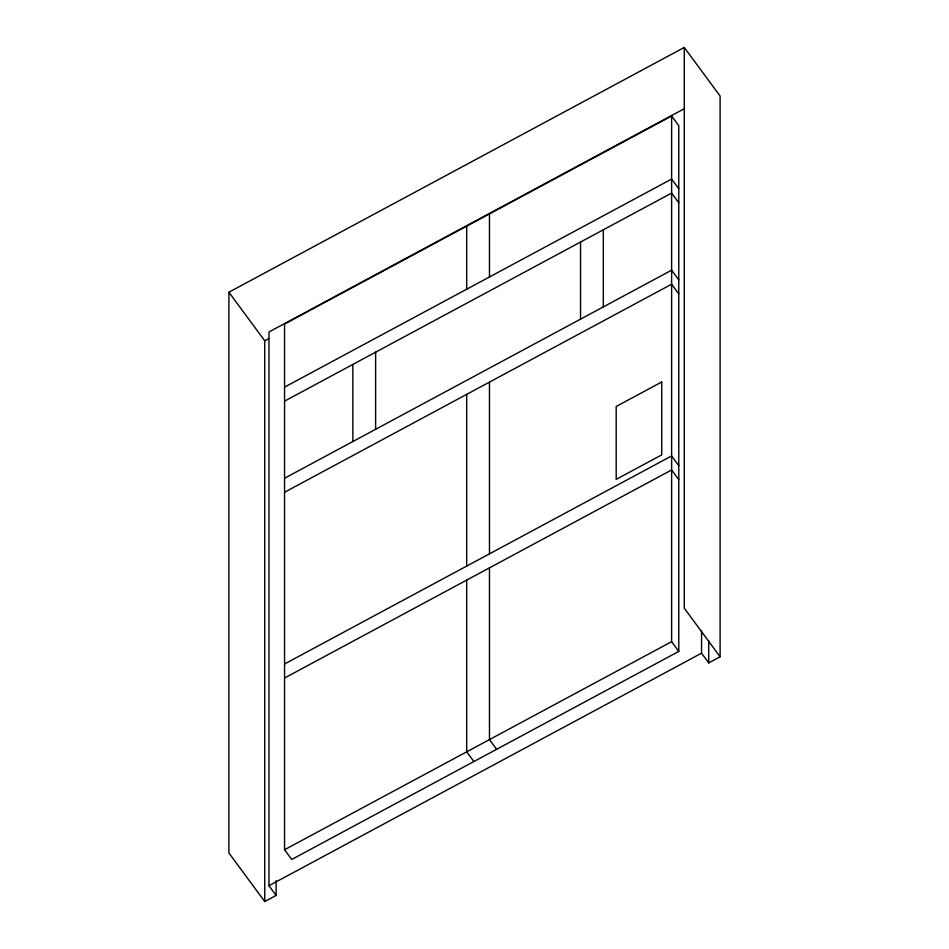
<?xml version="1.0" encoding="UTF-8"?>
<svg xmlns="http://www.w3.org/2000/svg" width="949" height="949" viewBox="0 0 949 949"><rect width="100%" height="100%" fill="white"/><g stroke="black" fill="none" stroke-linecap="round" stroke-linejoin="round"><path stroke-width="1.42" d="M276.123 880.625L276.123 895.429L264.735 901.55L228.899 852.961L228.899 292.221L684.265 47.45L720.101 96.039L720.101 656.779L708.725 662.9L701.548 653.185L701.548 630.978M684.609 108.554L268.958 331.972L268.958 885.714L276.123 895.429M671.619 115.992L284.558 324.036L284.558 849.735L291.723 859.462L678.784 651.405L678.784 125.707L671.619 115.992L671.619 641.69L678.784 651.405M264.735 901.55L264.735 340.798L268.65 338.698M284.558 387.121L671.619 179.076L678.784 188.792M284.558 401.142L671.619 193.086L678.784 202.801M284.558 478.249L671.619 270.192L678.784 279.908M284.558 492.258L671.619 284.214L678.784 293.929M284.558 663.992L671.619 455.947L678.784 465.662M284.558 678.013L671.619 469.957L678.784 479.672M284.558 849.735L671.619 641.69M268.958 885.714L701.548 653.185M720.101 656.779L684.265 608.202L684.265 47.45M228.899 292.221L264.735 340.798M496.635 749.319L489.47 739.591L489.47 567.87M473.871 761.549L466.694 751.833L466.694 580.1M708.725 640.694L708.725 662.9M603.315 229.8L603.315 306.907M580.539 242.042L580.539 319.149M489.47 213.893L489.47 276.978M489.47 382.115L489.47 553.848M466.694 226.135L466.694 289.22M466.694 394.357L466.694 566.09M375.626 352.186L375.626 429.292M352.862 364.428L352.862 441.534M661.726 381.996L616.186 406.469L616.186 479.364L661.726 454.891L661.726 381.996"/></g></svg>
